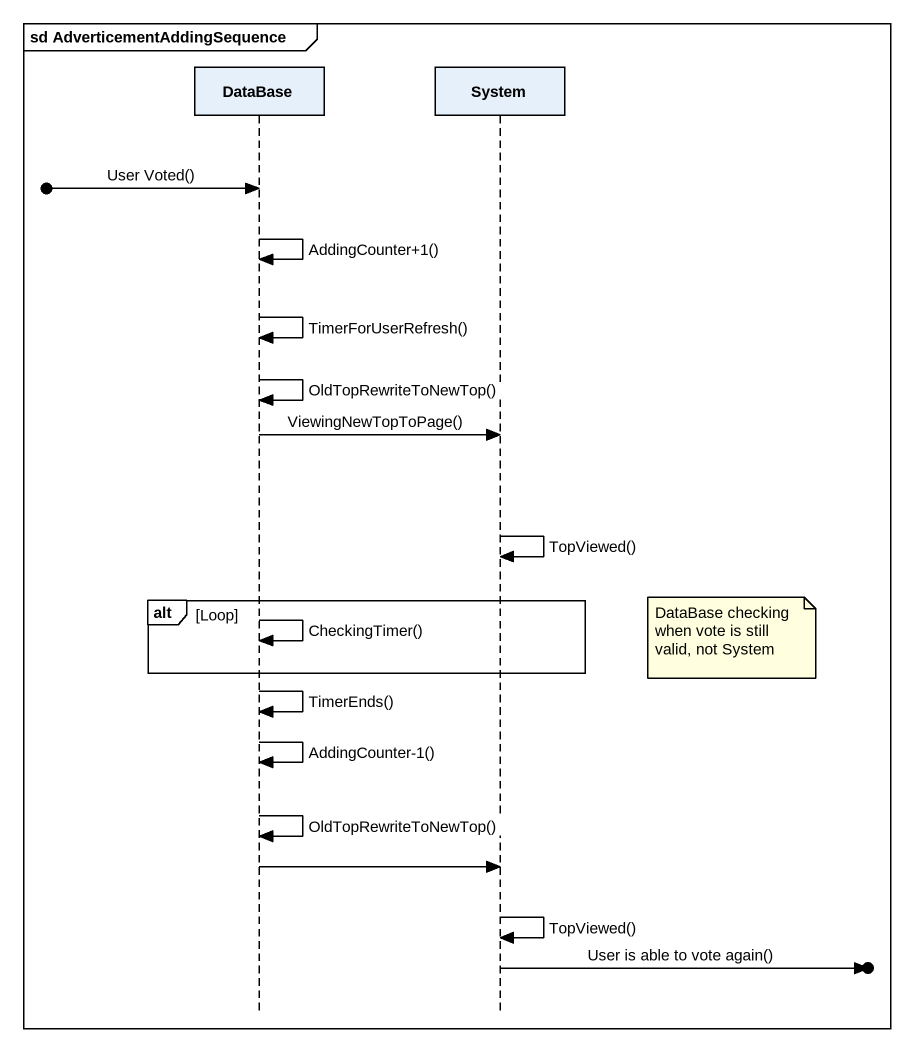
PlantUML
@startuml
mainframe sd AdverticementAddingSequence
hide footbox
participant "DataBase" as DataBase_
participant System

[o-> DataBase_ : User Voted()
DataBase_ -> DataBase_ : AddingCounter+1()
DataBase_ -> DataBase_ : TimerForUserRefresh()
DataBase_ -> DataBase_ : OldTopRewriteToNewTop()
DataBase_ -> System : ViewingNewTopToPage()
System -> System : TopViewed()
alt Loop
  DataBase_ -> DataBase_ : CheckingTimer()
  note right of System : DataBase checking when vote is still valid, not System
end
DataBase_ -> DataBase_ : TimerEnds()
DataBase_ -> DataBase_ : AddingCounter-1()
DataBase_ -> DataBase_ : OldTopRewriteToNewTop()
DataBase_ -> System
System -> System : TopViewed()
System ->o] : User is able to vote again()
@enduml
